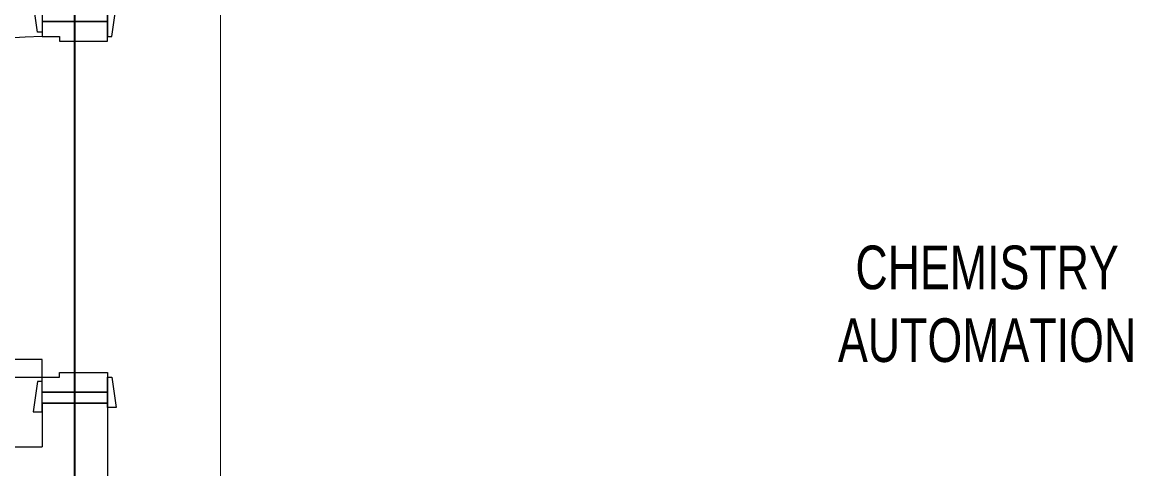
# Model space of a CAD drawing. Header units: metres. Extents: x 75097 to 220695, y -1557923 to -1361206.
# Drawn here: x 195193 to 197756, y -1458838 to -1457815 of the extents above; entities that cross this region are included whole.
import ezdxf

# ---------------------------------------------------------------- set-up
doc = ezdxf.new("R2010")
doc.units = ezdxf.units.M
doc.layers.get('0').update_dxf_attribs({"lineweight": 0})
for name, color, linetype, lineweight in [('A-100 - Copy$0$72_EGR_BASE_TEXT', 8, 'Continuous', 0), ('A-100 - Copy$0$Walls', 8, 'Continuous', 0), ('A-100 - Copy$0$Wooden Joinery', 8, 'Continuous', 0)]:
    doc.layers.add(name, color=color, linetype=linetype, lineweight=lineweight)
doc.layers.add('A-100 - Copy$0$axes', color=8, linetype='Continuous')
doc.layers.add('E-POWR', color=7, linetype='Continuous', lineweight=9, true_color=0x4e7e3e)
doc.styles.add('A-100 - Copy$0$X3G_ENTITY_2587EA', font='swisscl.ttf', dxfattribs={"height": 200})

# ---------------------------------------------------------------- blocks, each defined once
blk = doc.blocks.new('A-100 - Copy$0$A$C72370EFE')
at = {"layer": 'A-100 - Copy$0$Wooden Joinery'}
for p, q in [((-0.01, -0.04), (-0.02, -0.04)), ((-0.01, -0.03), (-0.01, -0.07)), ((0, -0.03), (-0.01, -0.03)), ((0.04, -0.03), (0.05, -0.03)), ((0.05, -0.03), (0.05, -0.07)), ((0.05, -0.04), (0.06, -0.04)), ((-0.05, -0.07), (-0.05, -0.16)), ((-0.03, -0.07), (-0.03, -0.16)), ((-0.01, -0.06), (-0.02, -0.06)), ((0, -0.07), (-0.01, -0.07)), ((0.04, -0.07), (0.05, -0.07)), ((0.05, -0.06), (0.06, -0.06)), ((0.07, -0.07), (0.07, -0.16)), ((0.09, -0.07), (0.09, -0.16)), ((-0.01, -0.17), (-0.02, -0.17)), ((-0.01, -0.17), (-0.01, -0.19)), ((0.05, -0.17), (0.06, -0.17)), ((0.05, -0.17), (0.05, -0.19)), ((-0.01, -0.19), (-0.02, -0.19)), ((0.05, -0.19), (0.06, -0.19))]:
    blk.add_line(p, q, dxfattribs=at)
for centre, radius, start, end in [((-0.02, -0.07), 0.03, 90, 180), ((0.06, -0.07), 0.03, 0, 90), ((-0.02, -0.07), 0.01, 90, 180), ((0.06, -0.07), 0.01, 0, 90), ((-0.02, -0.16), 0.03, 180, 270), ((-0.02, -0.16), 0.01, 180, 270), ((0.06, -0.16), 0.01, 270, 0), ((0.06, -0.16), 0.03, 270, 0)]:
    blk.add_arc(centre, radius, start, end, dxfattribs=at)
blk = doc.blocks.new('A-100 - Copy$0$DR1')
at = {"layer": 'A-100 - Copy$0$Wooden Joinery', "elevation": 0}
for points in [[(1743552.9, 41731.9), (1743562.9, 41731.9), (1743572.9, 41801.9), (1743552.9, 41801.9)], [(1743402.9, 41721.9), (1743392.9, 41721.9), (1743382.9, 41791.9), (1743402.9, 41791.9)], [(1743552.9, 41681.9), (1744331.9, 41681.9), (1744331.9, 41721.9), (1743552.9, 41721.9)], [(1743402.9, 40941.9), (1743392.9, 40941.9), (1743382.9, 40871.9), (1743402.9, 40871.9)], [(1743552.9, 40931.9), (1743562.9, 40931.9), (1743572.9, 40861.9), (1743552.9, 40861.9)]]:
    blk.add_lwpolyline(points, close=True, dxfattribs=at)
for points in [[(1743552.9, 41756.9), (1743402.9, 41756.9), (1743402.9, 41781.9), (1743552.9, 41781.9), (1743552.9, 41756.9)], [(1743552.9, 41756.9), (1743552.9, 41721.9), (1743512.9, 41721.9), (1743512.9, 41711.9), (1743402.9, 41711.9), (1743402.9, 41756.9), (1743552.9, 41756.9)], [(1743552.9, 40906.9), (1743552.9, 40941.9), (1743512.9, 40941.9), (1743512.9, 40951.9), (1743402.9, 40951.9), (1743402.9, 40906.9), (1743552.9, 40906.9)], [(1743552.9, 40906.9), (1743402.9, 40906.9), (1743402.9, 40881.9), (1743552.9, 40881.9), (1743552.9, 40906.9)]]:
    blk.add_lwpolyline(points, dxfattribs=at)
at = {"layer": 'A-100 - Copy$0$Wooden Joinery'}
blk.add_arc((1743552.9, 41721.9, 0), 780, 270, 357.0603, dxfattribs=at)
at = {"layer": 'A-100 - Copy$0$Wooden Joinery', "xscale": -999.9999999998856, "yscale": 999.9999999998856, "zscale": 999.9999999998854, "rotation": 270}
blk.add_blockref('A-100 - Copy$0$A$C72370EFE', (1744331.9, 41681.9, 0), dxfattribs=at)
blk = doc.blocks.new('A-100 - Copy')
at = {"layer": 'A-100 - Copy$0$axes'}
blk.add_line((195313.3, -1477297.4, 0), (195313.3, -1451192.7, 0), dxfattribs=at)
blk.add_line((195313.3, -1477297.4, 0), (195313.3, -1451192.7, 0), dxfattribs=at)
at = {"layer": 'A-100 - Copy$0$Walls'}
for p, q in [((195238.3, -1458687.7, 0), (195388.3, -1458687.7, 0)), ((195238.3, -1458687.7, 0), (195238.3, -1458787.7, 0)), ((195388.3, -1458687.7, 0), (195388.3, -1462272.7, 0)), ((191988.3, -1458787.7, 0), (195238.3, -1458787.7, 0))]:
    blk.add_line(p, q, dxfattribs=at)
at = {"layer": 'A-100 - Copy$0$Wooden Joinery', "rotation": 180}
blk.add_blockref('A-100 - Copy$0$DR1', (1938791.2, -1416905.8, 0), dxfattribs=at)
at = {"layer": 'A-100 - Copy$0$72_EGR_BASE_TEXT', "insert": (197403.9, -1458326.5, 0), "char_height": 100, "attachment_point": 2, "style": 'A-100 - Copy$0$X3G_ENTITY_2587EA'}
blk.add_mtext('CHEMISTRY\\PAUTOMATION', dxfattribs=at)

msp = doc.modelspace()

# ---------------------------------------------------------------- block references
msp.add_blockref('A-100 - Copy', (0, 0))

# ---------------------------------------------------------------- next in the draw order: linework, layer by layer
at = {"layer": 'E-POWR', "const_width": 3}
msp.add_lwpolyline([(201225.7, -1455382.3), (201125, -1455526.8), (199785.2, -1455526.8), (199785.2, -1457133.1), (199722.9, -1457350.5), (199681, -1457113), (199250.2, -1457113), (199203.7, -1457350.5), (199203.7, -1457114.3), (197534.4, -1457114.3), (197534.4, -1455501), (197325.9, -1455501), (197236.9, -1455382.3), (197174.4, -1455499.3), (195664, -1455499.3), (195664, -1456640.2), (195572.9, -1456802.8), (195647.3, -1456913.8), (195647.3, -1460089.9), (195572.9, -1460237.1)], dxfattribs=at)

doc.saveas('drawing.dxf')
